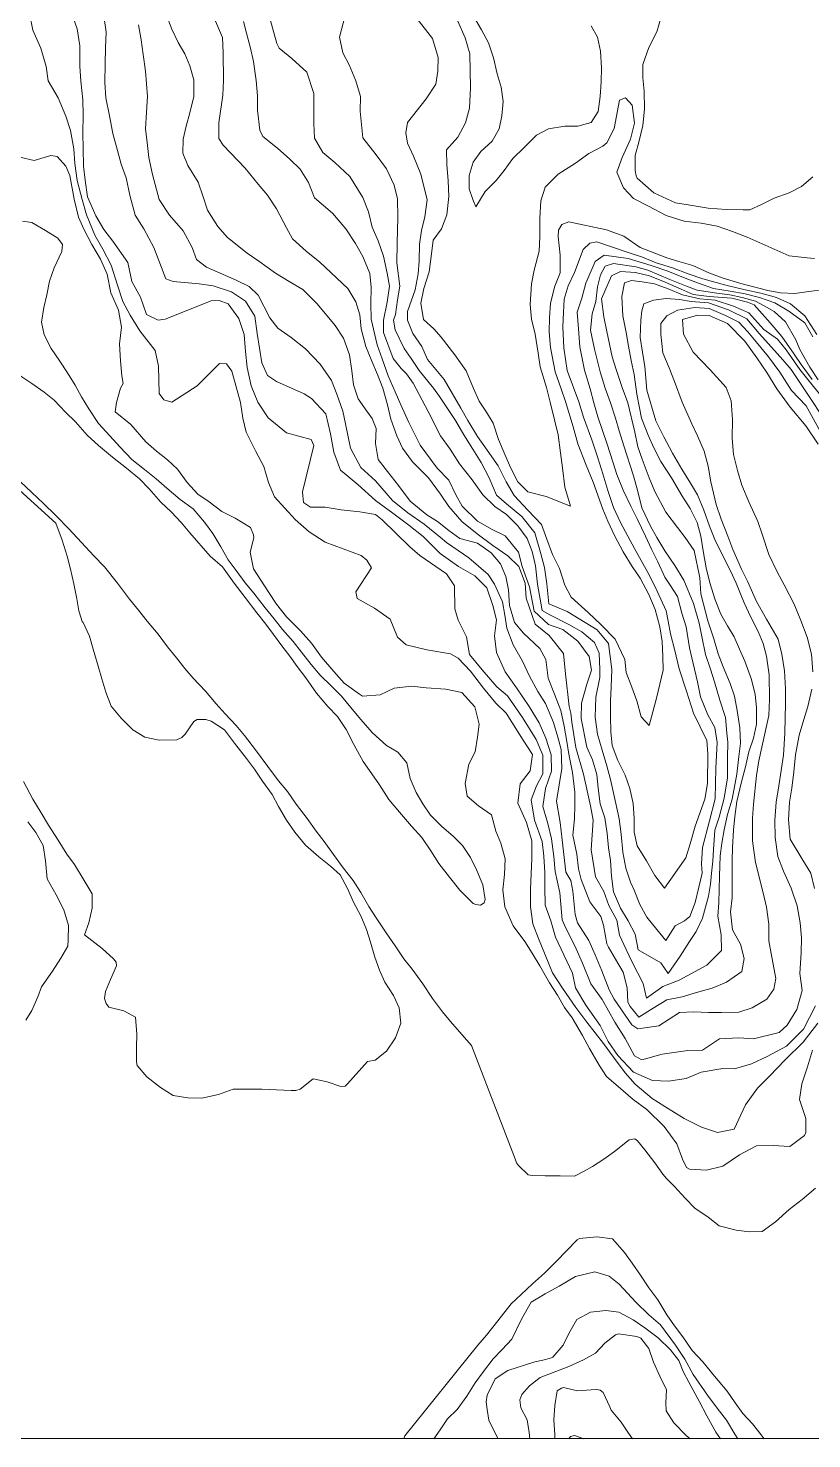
# Model space of a CAD drawing. Header units: millimetres. Extents: x 1101 to 4203, y 1053 to 1744.
# Drawn here: x 2409 to 2532, y 1123.4 to 1344.7 of the extents above; entities that cross this region are included whole.
import ezdxf

# ---------------------------------------------------------------- set-up
doc = ezdxf.new("R2010")
doc.units = ezdxf.units.MM
doc.layers.add('01_Fina', color=7, linetype='Continuous')

msp = doc.modelspace()

# ---------------------------------------------------------------- linework, layer by layer
at = {"layer": '01_Fina', "color": 252, "lineweight": 9, "true_color": 0x939598}
msp.add_lwpolyline([(2210.23, 1123.47), (2949.32, 1123.47), (2948.88, 1741.26), (2209.79, 1741.26), (2210.23, 1123.4)], dxfattribs=at)
at = {"layer": '01_Fina', "color": 252, "linetype": 'Continuous', "lineweight": 9, "true_color": 0x939598}
for points, elevation in [([(2459.04, 1347.65), (2457.89, 1343.26), (2458.4, 1340.79), (2459.42, 1338.89), (2460.45, 1336.39), (2461.18, 1333.96), (2461.13, 1331.64), (2461.55, 1327.44), (2463.62, 1324.79), (2465.28, 1322.61), (2466.47, 1320.03), (2466.99, 1317.87), (2467.02, 1314.96), (2466.95, 1310.96), (2466.89, 1307.88), (2467.36, 1304.18), (2466.98, 1302.03), (2466.68, 1299.76), (2466.36, 1298.85), (2466.65, 1297.34), (2468.04, 1294.41), (2469.13, 1292.86), (2470.41, 1290.99), (2472.63, 1288.19), (2473.58, 1286.88), (2476.09, 1283.1), (2477.39, 1280.88), (2478.83, 1278.61), (2480.11, 1276.54), (2481.4, 1274.13), (2482.55, 1271.43), (2484.1, 1270.04), (2486.51, 1268.07), (2488.52, 1265.53), (2489.45, 1262.44), (2490.08, 1260.09), (2490.4, 1257.48), (2490.72, 1254.37), (2493.62, 1253.15), (2498.33, 1250.3), (2500.09, 1248.16), (2500.6, 1244.06), (2500.5, 1241.31), (2500.42, 1239.13), (2500.39, 1236.69), (2500.46, 1234.3), (2500.67, 1232.14), (2501.58, 1229.79), (2502.69, 1227.5), (2503.45, 1225.4), (2503.98, 1223.07), (2504.14, 1220.7), (2504.12, 1218.53), (2504.59, 1216.43), (2506.05, 1214.05), (2507.39, 1211.78), (2508.9, 1209.77), (2512.21, 1214.51), (2512.9, 1216.71), (2513.7, 1219.47), (2515.22, 1223.71), (2515.65, 1226.17), (2515.69, 1230.86), (2515.53, 1232.92), (2513.42, 1237.23), (2512.32, 1240.69), (2511.21, 1244.16), (2510.53, 1247.05), (2509.84, 1249.64), (2509.44, 1251.66), (2509.13, 1253.26), (2507.73, 1256.38), (2506.53, 1258.83), (2504.19, 1263.06), (2503.12, 1264.97), (2501.99, 1267.11), (2500.88, 1269.47), (2500.02, 1272.13), (2499.22, 1274.75), (2498.42, 1277.27), (2497.47, 1280.08), (2496.19, 1283.65), (2495.46, 1286.03), (2493.64, 1290.99), (2493.11, 1294.53), (2492.93, 1297.83), (2493.03, 1300.08), (2493.13, 1302.16), (2493.77, 1304.24), (2494.77, 1306.36), (2496.11, 1309.95), (2497.18, 1310.92), (2498.28, 1311.14), (2503.34, 1309.42), (2505.44, 1308.75), (2507.56, 1307.83), (2510.13, 1307.06), (2512.58, 1306.15), (2514.92, 1305.37), (2518.53, 1304.34), (2521.55, 1303.62), (2524.01, 1303.12), (2526.46, 1302.42), (2528.65, 1301.45), (2530.92, 1299.52), (2532.78, 1296.63)], 8), ([(2532.96, 1188.6), (2530.63, 1185.59), (2527.75, 1182.79), (2525.44, 1180.33), (2523.48, 1178.39), (2521.59, 1175.81), (2519.84, 1171.97), (2517.23, 1171.43), (2514.68, 1172.27), (2511.97, 1173.63), (2508.96, 1175.5), (2506.94, 1176.78), (2504.27, 1179.04), (2502.73, 1180.83), (2500.89, 1183.25), (2499.31, 1185.38), (2496.7, 1188.75), (2494.95, 1191.07), (2492.86, 1194.11), (2491.33, 1196.5), (2490.15, 1199.31), (2489.14, 1201.9), (2488.25, 1204.19), (2487.86, 1206.85), (2487.85, 1209.59), (2488.07, 1214.42), (2488.09, 1217.22), (2487.22, 1220.07), (2485.85, 1223.08), (2486.24, 1226.15), (2487.8, 1228.16), (2488.16, 1230.72), (2486.7, 1233.01), (2484.06, 1237.21), (2482.42, 1238.77), (2480.5, 1241.12), (2478.43, 1243.8), (2476.52, 1245.84), (2475.29, 1246.51), (2471.6, 1247.13), (2468.35, 1247.96), (2466.99, 1249.16), (2465.84, 1251.97), (2463.37, 1253.7), (2460.65, 1255.23), (2460.44, 1256.23), (2462.93, 1260.03), (2462.16, 1261.2), (2461.27, 1261.97), (2455.64, 1264.06), (2453.15, 1265.65), (2450.93, 1267.6), (2447.7, 1271.13), (2446.76, 1273.41), (2446.04, 1275.89), (2444.69, 1278.37), (2443.26, 1281.27), (2442.72, 1283.48), (2442.37, 1285.93), (2441, 1290.85), (2440.15, 1292), (2439.05, 1292.09), (2435.58, 1288.55), (2431.56, 1285.98), (2430.35, 1286.37), (2429.61, 1287.37), (2429.49, 1291.64), (2428.98, 1294.08), (2426.58, 1297.17), (2425.04, 1299.65), (2423.91, 1301.8), (2423.07, 1304.37), (2422.07, 1307.48), (2420.75, 1309.99), (2419.52, 1312.18), (2418.21, 1315.37), (2417.51, 1317.77), (2416.74, 1320.79), (2416.35, 1323.45), (2416.19, 1325.73), (2415.68, 1328.6), (2414.93, 1330.88), (2413.73, 1333.72), (2412.2, 1336.41), (2411.85, 1338.64), (2411.04, 1341.54), (2409.79, 1344.33), (2409.19, 1347.18)], 16), ([(2532.57, 1191.3), (2530.7, 1187.65), (2528.04, 1185.01), (2524.98, 1183.37), (2522.53, 1182.24), (2519.87, 1181.44), (2518.03, 1181.49), (2514.65, 1180.92), (2512.29, 1179.93), (2509.54, 1179.49), (2507, 1179.59), (2504.01, 1180.89), (2501.54, 1183.5), (2500.07, 1185.73), (2498.8, 1188.25), (2496.52, 1191.41), (2494.92, 1194.13), (2494.43, 1196.43), (2493.07, 1199.32), (2491.8, 1202.06), (2491.05, 1204.62), (2490.18, 1207.1), (2490.12, 1209.87), (2490.13, 1212.24), (2489.97, 1214.8), (2489.7, 1217.1), (2488.51, 1220.41), (2487.98, 1223.65), (2488.79, 1225.81), (2489.78, 1227.71), (2489.77, 1230.65), (2488.76, 1233.08), (2486.6, 1236.52), (2484.26, 1239.93), (2482.59, 1241.35), (2480.3, 1244.01), (2478.28, 1246.41), (2477.81, 1249.18), (2476.52, 1251.81), (2475.98, 1253.61), (2475.93, 1257.21), (2474.69, 1259.07), (2470.52, 1261.97), (2468.94, 1263.3), (2464.6, 1267.55), (2463.56, 1268.39), (2461.06, 1268.82), (2458.15, 1269.1), (2455.62, 1269.51), (2453.34, 1269.54), (2452.23, 1270.28), (2452.1, 1271.95), (2453.86, 1279.19), (2453.43, 1280.17), (2449.56, 1281.19), (2446.7, 1283.53), (2445.05, 1285.99), (2444.02, 1288.54), (2443.42, 1291.46), (2443.16, 1293.95), (2442.91, 1296.63), (2442.07, 1299.1), (2440.44, 1301.44), (2439.02, 1301.93), (2437.77, 1301.92), (2430.52, 1299.01), (2429.46, 1298.87), (2427.58, 1299.76), (2426.67, 1302.47), (2425.3, 1304.91), (2424.68, 1307.9), (2422.3, 1311.25), (2420.93, 1313.06), (2419.65, 1315.24), (2418.37, 1318.19), (2418, 1320.82), (2417.74, 1323.03), (2417.68, 1325.85), (2417.64, 1328.12), (2417.68, 1331.08), (2417.61, 1333.43), (2417.3, 1336.35), (2417.14, 1338.69), (2417.15, 1341.89), (2416.72, 1344.55), (2415.82, 1347.05)], 15), ([(2420.86, 1346.89), (2421.26, 1344.04), (2421.18, 1341.63), (2421.12, 1339.05), (2421.08, 1336.16), (2421.22, 1333.76), (2421.8, 1330.89), (2422.31, 1328.13), (2423.04, 1325.47), (2423.62, 1323.31), (2424.39, 1321.18), (2425, 1318.48), (2425.84, 1315.32), (2427.21, 1313.2), (2428.76, 1310.24), (2430.66, 1305.36), (2431.77, 1304.94), (2435.88, 1304.54), (2438.04, 1304.25), (2440.92, 1303.33), (2443.15, 1301.83), (2444.58, 1299.49), (2444.95, 1296.77), (2445.71, 1292.16), (2446.59, 1290.18), (2448.01, 1289.22), (2452.37, 1287.31), (2453.47, 1286.58), (2455.73, 1284.15), (2456.5, 1281.01), (2456.98, 1278.18), (2458.05, 1275.35), (2460.76, 1273.09), (2463.52, 1270.57), (2466.24, 1268.57), (2468.75, 1266.69), (2471, 1264.91), (2473.69, 1262.27), (2476.58, 1260.21), (2479.14, 1258.78), (2481.01, 1256.87), (2481.97, 1254.13), (2482.54, 1251.85), (2482.22, 1249.36), (2482.55, 1246.72), (2483.9, 1243.71), (2485.67, 1241.17), (2487.64, 1238.28), (2489.22, 1235.68), (2490.26, 1233.32), (2491.12, 1230.68), (2491.16, 1228.12), (2490.23, 1225.41), (2489.81, 1222.59), (2490.56, 1219.89), (2491.15, 1217.53), (2491.54, 1214.76), (2491.74, 1212.41), (2492.45, 1209.04), (2492.81, 1204.81), (2493.45, 1203.41), (2494.83, 1200.75), (2496, 1198.01), (2497.33, 1194.77), (2499.11, 1192.32), (2501.08, 1188.77), (2502.71, 1186.21), (2504.19, 1183.49), (2505.34, 1182.86), (2508.5, 1183.72), (2512.54, 1184.33), (2514.83, 1184.35), (2517.51, 1186.16), (2520.57, 1186.29), (2522.84, 1186.14), (2526.88, 1187.13), (2528.13, 1188.3), (2529.64, 1190.73), (2530.49, 1193.72), (2530.1, 1196.38), (2530.31, 1199.62), (2530.36, 1201.97), (2530.16, 1204.31), (2529.69, 1207.02), (2528.76, 1209.78), (2527.54, 1212.42), (2526.66, 1214.76), (2526.25, 1217.7), (2526.19, 1220.42), (2526.42, 1223.24), (2526.81, 1225.84), (2527.19, 1228.25), (2527.56, 1230.61), (2527.79, 1234.07), (2527.84, 1236.56), (2527.89, 1238.59), (2527.88, 1241.06), (2527.72, 1243.88), (2527.31, 1246.47), (2526.72, 1248.82), (2524.89, 1251.94), (2523.34, 1254.71), (2521.89, 1257.93), (2520.99, 1259.79), (2519.61, 1262.91), (2518.8, 1265), (2517.8, 1267.65), (2517.02, 1269.95), (2516.14, 1273.49), (2515.72, 1275.94), (2515.09, 1278.34), (2514.06, 1280.72), (2513.2, 1282.58), (2511.68, 1285.99), (2510.47, 1289.22), (2509.62, 1291.41), (2508.61, 1293.72), (2508.3, 1296.68), (2508.32, 1298.35), (2509.24, 1299.55), (2510.92, 1300.43), (2513.65, 1300.85), (2515.91, 1300.67), (2518.47, 1299.58), (2520.56, 1298.57), (2521.99, 1297.03), (2523.27, 1295.45), (2525.23, 1293.09), (2526.98, 1290.69), (2528.81, 1287.85), (2531.1, 1285.45), (2533.96, 1280.31)], 14), ([(2430.67, 1346.79), (2431.59, 1344.5), (2432.6, 1342.4), (2433.6, 1340.64), (2434.43, 1338.78), (2435.04, 1336.57), (2435.03, 1333.96), (2434.4, 1331.39), (2433.83, 1329.27), (2433.36, 1327.23), (2433.33, 1325.06), (2434.11, 1323.13), (2435.69, 1320.5), (2436.51, 1318.19), (2437.19, 1316.12), (2438.8, 1313.55), (2440.34, 1311.85), (2443.41, 1309.39), (2445.22, 1308.13), (2447.87, 1306.23), (2450.01, 1304.95), (2452.12, 1303.69), (2454.39, 1301.45), (2457.19, 1298.03), (2458.54, 1296.05), (2459.48, 1293.45), (2459.8, 1290.91), (2460.1, 1288.71), (2460.81, 1286.5), (2462.16, 1284.58), (2462.99, 1283.46), (2463.62, 1281.89), (2463.54, 1279.54), (2463.96, 1277.03), (2465.4, 1275.14), (2467.15, 1272.94), (2468.99, 1270.47), (2471.57, 1268.35), (2473.28, 1267.27), (2475.06, 1265.85), (2476.78, 1264.62), (2479.54, 1263.87), (2481.68, 1262.35), (2483.17, 1260.65), (2483.97, 1258.65), (2484.4, 1256.54), (2484.56, 1254.12), (2485.35, 1251.46), (2486.77, 1249.75), (2489.31, 1247.34), (2490.25, 1245.66), (2490.64, 1242.69), (2491.65, 1240.22), (2492.64, 1237.65), (2493.15, 1235.2), (2493.54, 1232.8), (2493.9, 1230.81), (2494.45, 1227.89), (2494.84, 1224.85), (2494.81, 1222.72), (2494.76, 1220.66), (2494.52, 1218.08), (2495.13, 1215.09), (2495.4, 1212.81), (2495.83, 1211.14), (2497.18, 1207.65), (2498.88, 1205.35), (2499.33, 1203.96), (2499.86, 1201.03), (2500.12, 1200.53), (2501.18, 1198.62), (2502.39, 1196.59), (2503.04, 1194.12), (2503.16, 1191.87), (2503.48, 1191.2), (2504.88, 1189.55), (2507.13, 1190.96), (2509.23, 1192.26), (2511.67, 1192.73), (2513.91, 1193.41), (2516.38, 1194.07), (2518.6, 1195.03), (2521.03, 1196.68), (2521.41, 1198.76), (2520.8, 1201), (2519.58, 1203.26), (2519.26, 1206.04), (2519.5, 1208.26), (2519.53, 1210.8), (2519.53, 1214.11), (2519.58, 1216.15), (2519.73, 1218.89), (2519.92, 1221.02), (2520.26, 1223.37), (2520.96, 1226.46), (2521.61, 1228.82), (2522.14, 1231.13), (2522.83, 1233.28), (2523.35, 1235.5), (2523.32, 1238.11), (2523.13, 1240.17), (2522.52, 1242.52), (2521.47, 1245.35), (2520.64, 1247.24), (2519.83, 1249.19), (2518.79, 1250.91), (2517.75, 1252.77), (2516.83, 1255.01), (2516.01, 1257.65), (2515.4, 1260.02), (2515, 1262.35), (2514.59, 1264.96), (2514.02, 1267.12), (2512.92, 1269.32), (2511.62, 1271.37), (2509.97, 1274.12), (2508.32, 1276.7), (2507.23, 1278.82), (2506.34, 1280.82), (2505.3, 1283.51), (2504.57, 1287.26), (2504.14, 1290.32), (2503.67, 1292.51), (2503.24, 1294.79), (2502.87, 1296.92), (2502.34, 1299.56), (2502.18, 1302.55), (2502.59, 1304.72), (2503.72, 1305.07), (2505.38, 1304.89), (2507.34, 1304.57), (2509.45, 1303.78), (2511.7, 1302.85), (2514.42, 1302.21), (2516.84, 1302.02), (2519.7, 1301.08), (2522.11, 1299.99), (2524.49, 1297.39), (2526.64, 1295.86), (2527.97, 1294.19), (2530.11, 1291.15), (2531.58, 1289.31), (2533.42, 1287.06)], 12), ([(2438.43, 1345.74), (2439.53, 1343.19), (2439.64, 1340.8), (2439.68, 1336.44), (2439.58, 1334.14), (2438.93, 1329.82), (2438.95, 1327.38), (2439.61, 1326.33), (2443.08, 1322.7), (2445.11, 1320.17), (2446.6, 1318.48), (2448.02, 1316.34), (2449.55, 1313.34), (2450.53, 1311.61), (2452.65, 1309.67), (2454.81, 1307.96), (2459.18, 1303.81), (2460.46, 1301.75), (2461.1, 1299.69), (2461.28, 1297.5), (2462.03, 1294.72), (2462.97, 1292.41), (2463.84, 1290.32), (2464.67, 1288.17), (2465.44, 1285.58), (2465.93, 1283.33), (2466.9, 1280.73), (2467.79, 1278.78), (2469.35, 1276.63), (2471.88, 1274.11), (2473.76, 1271.57), (2475.04, 1269.64), (2477.1, 1267.27), (2479.49, 1265.36), (2481.95, 1263.53), (2484.28, 1261.91), (2486.01, 1260.21), (2487.04, 1257.62), (2487.18, 1255.25), (2488.57, 1251.2), (2490.77, 1249.4), (2493.03, 1246.6), (2493.37, 1243.39), (2493.91, 1238.26), (2494.2, 1237.2), (2494.33, 1235.83), (2494.95, 1231.81), (2496.2, 1227.63), (2497.28, 1222.69), (2497.67, 1220.43), (2497.38, 1215.79), (2498.08, 1211.55), (2499.35, 1209.25), (2500.16, 1207.07), (2501.4, 1204.77), (2501.82, 1202.4), (2502.86, 1200.14), (2503.81, 1198.18), (2505.54, 1194.8), (2506.08, 1192.52), (2508.61, 1194.33), (2511.21, 1195.32), (2515.53, 1197.7), (2517.81, 1199.97), (2517.79, 1202.46), (2517.28, 1205.38), (2517.43, 1207.48), (2517.51, 1211.67), (2517.62, 1214.82), (2517.86, 1216.81), (2518.26, 1218.91), (2518.77, 1221.32), (2519.48, 1223.75), (2520.22, 1227.63), (2520.56, 1230.42), (2520.8, 1232.5), (2520.69, 1234.94), (2520.3, 1237.62), (2519.86, 1239.86), (2519.17, 1241.88), (2518.07, 1244.5), (2517.31, 1246.52), (2516.63, 1248.9), (2515.67, 1251.71), (2514.57, 1255.96), (2514.41, 1258.45), (2513.56, 1262.75), (2512.12, 1264.76), (2510.91, 1266.36), (2509.09, 1268.73), (2507.38, 1271.97), (2506.49, 1274.14), (2505.39, 1277.04), (2504.72, 1278.99), (2504.21, 1281.32), (2503.13, 1285.91), (2502.24, 1288.31), (2501.28, 1291.12), (2500.67, 1293.11), (2499.84, 1297.06), (2499.35, 1299.36), (2499.01, 1302.21), (2500.59, 1305.81), (2501.96, 1306.49), (2504.33, 1306.32), (2506.55, 1305.79), (2508.98, 1304.82), (2511.51, 1303.72), (2513.39, 1302.91), (2515.88, 1302.58), (2519.47, 1302.32), (2521.91, 1301.71), (2522.94, 1301.26), (2525.46, 1298.46), (2527.31, 1296.3), (2529.22, 1293.55), (2530.35, 1291.91), (2532.05, 1289.54)], 11), ([(2442.81, 1345.71), (2443.29, 1343.88), (2443.9, 1341.55), (2444.39, 1339.46), (2444.82, 1336.47), (2445, 1334.06), (2445, 1331.8), (2445.37, 1328.66), (2445.85, 1327.67), (2448.17, 1325.86), (2450.11, 1324.11), (2451.73, 1322.55), (2453.03, 1320.47), (2453.99, 1318.06), (2456.78, 1315.63), (2458.9, 1313.21), (2460.41, 1310.87), (2461.57, 1308.85), (2462.67, 1306.2), (2462.86, 1304.05), (2462.8, 1301.42), (2462.84, 1299.02), (2463.78, 1295.01), (2464.59, 1292.79), (2465.55, 1290.13), (2466.6, 1287.63), (2467.5, 1285.56), (2468.77, 1282.79), (2470.57, 1279.26), (2473.22, 1275.65), (2475.02, 1273.78), (2476.13, 1271.49), (2477.15, 1269.71), (2479.56, 1267.35), (2481.82, 1266.04), (2483.91, 1265.02), (2485.97, 1262.49), (2486.53, 1260.23), (2487.72, 1257.06), (2488.45, 1253.22), (2490.68, 1251.13), (2492.96, 1250.36), (2495.29, 1248.53), (2497.06, 1246.09), (2497.41, 1243.98), (2496.69, 1241.79), (2495.85, 1238.79), (2495.82, 1236.37), (2496.68, 1231.89), (2497.6, 1229.91), (2498.26, 1227.6), (2498.5, 1225.47), (2498.77, 1222.98), (2499.55, 1220.81), (2499.9, 1218.37), (2500.1, 1216.11), (2500.39, 1214.1), (2500.59, 1211.65), (2500.89, 1209.19), (2501.97, 1206.61), (2503.18, 1204.63), (2504.29, 1202.56), (2504.76, 1200.09), (2508.33, 1198.05), (2509.44, 1196.39), (2511.35, 1199.1), (2512.81, 1201.38), (2513.84, 1202.95), (2514.87, 1205.09), (2515.78, 1208.53), (2516.09, 1210.4), (2516.26, 1212.12), (2516.45, 1214.03), (2516.59, 1215.86), (2516.77, 1218.88), (2517.44, 1220.91), (2518.27, 1223.89), (2518.75, 1227.05), (2518.79, 1230.21), (2518.82, 1232.66), (2518.69, 1234.1), (2518.44, 1236.55), (2517.58, 1239.25), (2516.71, 1242.12), (2516.12, 1244.14), (2515.3, 1246.41), (2514.77, 1249.25), (2514.32, 1251.34), (2513.44, 1254.43), (2511.94, 1258.1), (2510.5, 1260.37), (2508.94, 1262.69), (2507.69, 1264.79), (2506.7, 1266.53), (2505.34, 1269.44), (2504.71, 1272.01), (2504.03, 1274.43), (2502.5, 1279.16), (2501.77, 1281.52), (2501.18, 1283.47), (2500.43, 1285.89), (2499.58, 1288.2), (2498.81, 1290.77), (2497.89, 1294.29), (2497.26, 1297.28), (2497.55, 1299.83), (2498.12, 1301.77), (2498.39, 1304.11), (2498.86, 1305.96), (2499.6, 1307.31), (2500.89, 1307.73), (2504.41, 1307.25), (2506.27, 1306.73), (2509.7, 1305.25), (2512.35, 1304.2), (2513.99, 1303.55), (2517.11, 1303.09), (2519.16, 1302.82), (2521.09, 1302.44), (2523.17, 1301.84), (2524.53, 1301.1), (2526.1, 1300.22), (2527.87, 1298.61), (2529.49, 1295.79), (2530.1, 1294.25), (2531.68, 1291.49), (2533.02, 1289.5)], 10), ([(2446.72, 1347.19), (2448.07, 1342.28), (2448.44, 1341.54), (2450.41, 1339.88), (2452.77, 1337.74), (2453.84, 1334.41), (2453.88, 1331.87), (2453.86, 1329.69), (2453.99, 1327.42), (2455.29, 1325.15), (2457.16, 1323.59), (2459.5, 1321.4), (2461.55, 1318.09), (2462.42, 1315.85), (2463, 1313.45), (2463.95, 1311.3), (2464.77, 1308.9), (2465.37, 1306.26), (2465.73, 1304.17), (2465.39, 1301.71), (2464.81, 1298.85), (2464.82, 1296.91), (2466.29, 1292.84), (2467.55, 1291.3), (2468.38, 1290.42), (2469.43, 1288.97), (2471.8, 1284.51), (2473.74, 1280.71), (2475.25, 1278.63), (2476.74, 1276.32), (2478.72, 1273.81), (2480.37, 1271.46), (2482.27, 1269.66), (2484.1, 1268.36), (2485.85, 1266.59), (2487.32, 1264.62), (2488.1, 1262.58), (2488.62, 1260.34), (2488.98, 1257.45), (2489.69, 1253.34), (2490.91, 1252.62), (2493.85, 1251.13), (2495.9, 1249.96), (2497.88, 1248.3), (2498.61, 1246.61), (2498.74, 1244.08), (2498.72, 1242.79), (2498.13, 1239.72), (2498, 1236.58), (2498.37, 1233.93), (2499.09, 1231.39), (2499.82, 1228.97), (2500.42, 1226.8), (2501.26, 1223.06), (2501.77, 1220.64), (2502.11, 1218.22), (2502.35, 1215.44), (2502.84, 1212.9), (2503.56, 1210.73), (2504.12, 1209.45), (2505.04, 1207.21), (2506.11, 1205.2), (2507.66, 1203.31), (2509.08, 1201.57), (2510.54, 1203.85), (2512.02, 1204.64), (2512.88, 1205.31), (2513.71, 1207.51), (2514.26, 1209.94), (2514.79, 1212.14), (2514.69, 1213.58), (2514.87, 1216.17), (2515.93, 1220.33), (2516.86, 1223.76), (2516.94, 1228.57), (2517.14, 1232.62), (2516.79, 1234.99), (2515.7, 1236.97), (2514.53, 1239.78), (2514.06, 1242.11), (2513.38, 1244.99), (2512.83, 1247.45), (2512.3, 1250.76), (2511.61, 1252.93), (2510.92, 1255.53), (2509.8, 1257.27), (2508.95, 1258.57), (2507.83, 1260.95), (2506.86, 1262.95), (2505.9, 1265), (2504.67, 1267.6), (2503.63, 1269.67), (2502.39, 1272.22), (2501.4, 1274.65), (2500.76, 1276.65), (2499.9, 1279.39), (2498.44, 1283.71), (2497.82, 1285.9), (2497.21, 1288.11), (2496.35, 1291.04), (2495.59, 1294.67), (2495.39, 1297.49), (2495.19, 1300.11), (2495.94, 1302.33), (2496.54, 1304.69), (2498.02, 1308.05), (2499.4, 1309.04), (2503.2, 1308.56), (2506.78, 1307.44), (2509.43, 1306.54), (2512.15, 1305.43), (2514.22, 1304.68), (2516.6, 1303.81), (2519.17, 1303.4), (2521.53, 1303.01), (2523.82, 1302.41), (2526.19, 1301.58), (2528.4, 1300.27), (2530.89, 1298.43), (2532.14, 1296.24)], 9), ([(2470.08, 1346.14), (2472.5, 1343.05), (2473.36, 1340.08), (2473.34, 1337.93), (2472.98, 1335.87), (2471.48, 1333.57), (2468.57, 1329.89), (2468.29, 1328.22), (2468.57, 1326.62), (2469.52, 1324.57), (2470.64, 1321.76), (2471.63, 1317.74), (2471.27, 1315.09), (2470.77, 1312.94), (2470.45, 1310.79), (2470.37, 1308.14), (2470.23, 1306.13), (2469.77, 1303.62), (2468.57, 1300.24), (2468.57, 1298.85), (2469.4, 1296.76), (2470.82, 1294.73), (2471.71, 1292.7), (2474.3, 1289.57), (2475.62, 1287.32), (2476.92, 1285.06), (2478.04, 1283.15), (2479.56, 1280.59), (2481.05, 1278.49), (2482.8, 1276.03), (2484.05, 1273.5), (2485.32, 1271.35), (2487.45, 1269.05), (2489.57, 1266.82), (2490.44, 1264.51), (2491.31, 1262.09), (2492.42, 1259.91), (2493.27, 1257.27), (2494.24, 1255.41), (2496.93, 1253.03), (2498.97, 1251.07), (2501.14, 1248.81), (2502.66, 1245.64), (2502.87, 1243.6), (2503.74, 1241.29), (2504.54, 1239.13), (2505.25, 1236.63), (2506.5, 1235.3), (2507.61, 1239.56), (2508.66, 1243.98), (2508.64, 1246.09), (2508.53, 1248.46), (2508.15, 1250.74), (2507.41, 1253.47), (2506.42, 1255.83), (2505.05, 1258.38), (2503.82, 1260.24), (2502.38, 1262.53), (2501.06, 1265.09), (2500, 1267.35), (2499.2, 1269.21), (2497.69, 1273.47), (2496.59, 1276.11), (2495.3, 1279.44), (2494.53, 1282.15), (2493.33, 1286.08), (2492.69, 1288.1), (2491.75, 1290.77), (2491, 1294.59), (2490.81, 1297.01), (2490.84, 1299.21), (2490.99, 1301.53), (2491.69, 1304.2), (2492.52, 1306.29), (2492.5, 1309.06), (2492.18, 1312.01), (2492.27, 1312.98), (2492.79, 1313.88), (2493.9, 1314.3), (2499.78, 1313.02), (2502.5, 1312.02), (2505.06, 1310.28), (2509.24, 1308.63), (2511.16, 1308.04), (2513.31, 1307.45), (2515.85, 1306.3), (2517.95, 1305.52), (2520.88, 1304.63), (2525.1, 1303.51), (2527.11, 1303.17), (2529.34, 1303.07), (2531.56, 1303.34), (2533.99, 1303.65)], 7), ([(2532.41, 1308.51), (2531.28, 1308.64), (2528.46, 1308.94), (2521.84, 1311.86), (2519.56, 1312.75), (2517.13, 1313.63), (2514.65, 1314.06), (2511.95, 1314.41), (2509.17, 1315.27), (2506.37, 1316.73), (2504.04, 1317.92), (2502.45, 1319.6), (2501.39, 1322.07), (2502.23, 1324.36), (2503.54, 1327.23), (2504.17, 1329.74), (2503.8, 1332.58), (2502.77, 1333.73), (2501.83, 1333.37), (2500.98, 1328.95), (2499.82, 1326.67), (2499.22, 1326.15), (2497.02, 1325.02), (2494.92, 1323.51), (2492.2, 1321.77), (2490.16, 1319.71), (2489.47, 1317.56), (2489.31, 1314.84), (2489.32, 1311.93), (2489.22, 1309.68), (2488.45, 1306.73), (2488, 1304.55), (2487.81, 1301.33), (2488.04, 1299.01), (2488.58, 1296.68), (2489.04, 1293.67), (2489.39, 1291.55), (2490.35, 1288.29), (2490.96, 1286.01), (2491.68, 1283), (2492.19, 1280.88), (2492.56, 1278.03), (2492.89, 1275.71), (2493.25, 1272.67), (2494.14, 1269.69), (2490.32, 1271.22), (2487.44, 1271.92), (2485.85, 1273.5), (2484.71, 1275.74), (2483.86, 1277.69), (2482.85, 1280.17), (2482.01, 1282.72), (2480.96, 1284.44), (2479.78, 1286.16), (2478.9, 1288.16), (2477.78, 1290.9), (2475.99, 1293.43), (2473.86, 1296.2), (2472.68, 1297.5), (2471.07, 1298.99), (2470.64, 1301.53), (2471.12, 1303.82), (2471.98, 1306.44), (2472.25, 1308.87), (2472.59, 1311.41), (2473.92, 1313.21), (2474.73, 1315.36), (2475.05, 1318.24), (2474.94, 1320.73), (2474.71, 1323.27), (2474.69, 1325.57), (2476.45, 1327.58), (2477.66, 1329.84), (2478.28, 1332.13), (2478.47, 1335.33), (2478.41, 1337.98), (2478.35, 1340.66), (2477.6, 1343.15), (2476.4, 1345.89)], 6), ([(2478.94, 1346.52), (2480.19, 1344.42), (2481.28, 1342.37), (2482.08, 1340.02), (2482.64, 1337.5), (2483.28, 1335.43), (2483.56, 1333.15), (2483.34, 1330.9), (2482.96, 1328.85), (2481.86, 1326.92), (2480.09, 1325.31), (2478.84, 1323.62), (2478.24, 1321.57), (2478.22, 1319.46), (2478.79, 1317.77), (2479.28, 1316.65), (2480.77, 1319.05), (2482.45, 1320.75), (2483.75, 1322.32), (2485.08, 1324.23), (2486.87, 1325.93), (2488.82, 1327.9), (2490.68, 1328.87), (2493.26, 1329.28), (2495.3, 1329.31), (2497.39, 1329.87), (2498.46, 1331.59), (2498.8, 1333.97), (2498.94, 1336.25), (2499, 1338.45), (2498.86, 1341.03), (2498.4, 1343.27), (2497.4, 1345.01)], 6), ([(2508.41, 1346.62), (2507.69, 1344.07), (2506.43, 1341.65), (2505.47, 1338.96), (2505.49, 1336.85), (2505.72, 1334.79), (2505.74, 1331.94), (2505.51, 1329.41), (2504.84, 1326.79), (2504.29, 1324.67), (2504.28, 1322.32), (2504.42, 1321.49), (2504.62, 1321.13), (2507.2, 1318.85), (2510.59, 1317.29), (2512.58, 1316.96), (2515.72, 1316.44), (2518.54, 1316.22), (2521.24, 1316.18), (2522.26, 1316.17), (2524.12, 1317.02), (2526.12, 1317.99), (2528.47, 1318.84), (2530.36, 1319.83), (2532.18, 1321.37)], 5), ([(2426.34, 1345.16), (2426.76, 1342.81), (2427.08, 1340.51), (2427.43, 1337.92), (2427.78, 1333.94), (2427.58, 1331.5), (2427.46, 1328.85), (2427.71, 1326.71), (2427.99, 1324.37), (2428.55, 1321.71), (2429.61, 1317.78), (2431.24, 1315.35), (2433.36, 1312.88), (2434.75, 1310.26), (2435.46, 1308.38), (2437.03, 1307.19), (2441.65, 1305.12), (2443.72, 1304.13), (2445.13, 1302.77), (2446.97, 1299.22), (2448.19, 1297.62), (2450.3, 1296.13), (2452.55, 1294.39), (2454.84, 1291.97), (2456.61, 1289.42), (2457.46, 1287.25), (2458.39, 1284.61), (2458.82, 1282.59), (2459.6, 1278.81), (2461.22, 1275.76), (2463.54, 1273.65), (2466.22, 1270.58), (2468.59, 1268.65), (2471.17, 1266.89), (2473.71, 1264.84), (2474.69, 1263.98), (2478.2, 1261.6), (2481.2, 1258.99), (2482.23, 1257.47), (2483.45, 1254.68), (2483.85, 1252.61), (2484.16, 1250.57), (2485.16, 1247.95), (2486.6, 1245.35), (2487.71, 1243.04), (2489.03, 1240.63), (2490.19, 1238.72), (2491.47, 1235.74), (2492.16, 1233.46), (2492.68, 1231.51), (2492.76, 1228.53), (2491.96, 1223.41), (2492.53, 1220.05), (2492.81, 1217.37), (2493.41, 1212.3), (2494.19, 1210.96), (2494.5, 1209.28), (2494.86, 1205.65), (2495.23, 1204.32), (2497.04, 1201.54), (2498.02, 1199.3), (2499.08, 1196.82), (2500.19, 1193.83), (2500.98, 1192.35), (2503.75, 1188.33), (2504.72, 1187.68), (2508.01, 1188.18), (2511.26, 1190.25), (2513.49, 1190.38), (2515.79, 1190.26), (2517.82, 1190.26), (2520.55, 1190.34), (2522.62, 1191), (2524.96, 1192.37), (2526.06, 1193.95), (2526.38, 1195.61), (2525.64, 1199.54), (2525.26, 1201.53), (2525.25, 1204.14), (2524.9, 1206.8), (2524.39, 1209.03), (2523.15, 1213.78), (2522.69, 1217.22), (2522.69, 1220.75), (2522.84, 1222.93), (2523.34, 1227.42), (2523.71, 1229.74), (2524.14, 1231.89), (2525.24, 1236.87), (2525.35, 1239.38), (2525.32, 1243.25), (2524.89, 1246.14), (2524.37, 1248.16), (2523.59, 1250.02), (2522.41, 1252.26), (2521.4, 1254.55), (2520.11, 1257.62), (2519.26, 1259.57), (2517.89, 1262.22), (2516.81, 1264.46), (2515.94, 1266.53), (2515.04, 1269.08), (2514.08, 1271.48), (2512.97, 1273.32), (2511.6, 1275.47), (2510.16, 1278), (2508.8, 1280.57), (2507.52, 1283.08), (2506.09, 1287.86), (2505.81, 1291.6), (2505.44, 1293.86), (2505.06, 1296.14), (2505.15, 1298.84), (2505.32, 1300.35), (2505.64, 1301.41), (2507.16, 1301.99), (2509.13, 1302.27), (2511.24, 1302.09), (2513.05, 1301.77), (2515.77, 1301.58), (2518.94, 1300.48), (2521.79, 1299.09), (2523.73, 1296.79), (2525.67, 1294.65), (2527.46, 1292.66), (2528.78, 1291.14), (2530.64, 1288.3), (2531.8, 1286.58), (2533.54, 1283.95)], 13), ([(2407.72, 1324.41), (2409.98, 1323.91), (2412.6, 1324.71), (2413.57, 1324.51), (2414.95, 1323.02), (2415.56, 1321.55), (2416.23, 1317.86), (2416.93, 1315.01), (2417.76, 1313.15), (2419.03, 1310.72), (2420.37, 1308.45), (2421.41, 1306.07), (2422.03, 1303.17), (2423.23, 1300.41), (2423.67, 1297.77), (2423.35, 1295.17), (2423.53, 1292.47), (2423.76, 1290.15), (2423.94, 1288.91), (2423.5, 1288.18), (2422.92, 1285.97), (2422.67, 1284.47), (2425.13, 1282.5), (2427.49, 1279.79), (2429.2, 1278.3), (2430.91, 1276.98), (2432.48, 1275.47), (2433.97, 1273.39), (2435.65, 1271.59), (2437.44, 1270.36), (2439.41, 1268.86), (2441.5, 1267.79), (2443.92, 1266.32), (2444.41, 1265.2), (2444.45, 1264.7), (2443.87, 1262.46), (2444.41, 1259.87), (2445.52, 1258.1), (2446.8, 1256.17), (2447.98, 1254.33), (2449.59, 1252.34), (2451.77, 1250.13), (2453.52, 1248.22), (2455.08, 1245.99), (2457.02, 1243.74), (2458.6, 1241.9), (2461.02, 1240.21), (2461.49, 1239.89), (2464.29, 1240.07), (2466.48, 1241.16), (2469.17, 1241.44), (2471.5, 1241.19), (2474.56, 1240.98), (2477.08, 1240.45), (2479.12, 1238.2), (2479.82, 1235.51), (2479.55, 1233.43), (2479.17, 1231.14), (2478.2, 1229.21), (2477.61, 1226.19), (2477.94, 1224.19), (2479.7, 1222.7), (2481.72, 1221.25), (2482.44, 1218.71), (2483.18, 1216.83), (2483.88, 1214.36), (2483.8, 1211.92), (2483.51, 1209.51), (2483.81, 1206.83), (2485.12, 1203.87), (2486.98, 1201.38), (2488.1, 1199.55), (2489.33, 1197.59), (2490.83, 1194.92), (2492.09, 1192.98), (2493.18, 1191.05), (2494.41, 1189.45), (2496.03, 1186.65), (2497.1, 1184.63), (2498.65, 1182.02), (2499.81, 1180.23), (2502.41, 1177.97), (2503.98, 1176.6), (2506.12, 1175.04), (2508.83, 1172.37), (2510.83, 1169.67), (2511.7, 1167.24), (2512.32, 1165.98), (2512.8, 1165.67), (2515.49, 1165.56), (2518.04, 1166.19), (2520.66, 1167.96), (2523.34, 1169.37), (2525.92, 1169.41), (2528.54, 1169.23), (2530.84, 1170.98), (2531.06, 1171.47), (2531.06, 1173.65), (2530.08, 1176.62), (2530.42, 1179.08), (2531.34, 1181.77), (2532.1, 1184.37)], 17), ([(2407.59, 1290.31), (2409.6, 1288.93), (2411.55, 1287.55), (2413.12, 1286.3), (2414.88, 1284.43), (2416.44, 1282.9), (2418.31, 1280.84), (2420.07, 1279.2), (2422.25, 1277.37), (2424.45, 1275.64), (2426.49, 1273.96), (2428.04, 1272.4), (2429.83, 1270.34), (2431.45, 1268.82), (2433.11, 1267.07), (2434.41, 1265.52), (2437.61, 1261.87), (2439.53, 1260.17), (2441.37, 1257.59), (2443.07, 1255.36), (2444.91, 1252.95), (2446.31, 1251.2), (2447.54, 1249.55), (2448.85, 1247.78), (2450.11, 1246.18), (2451.27, 1244.53), (2452.6, 1242.76), (2454.27, 1240.34), (2456.05, 1238.24), (2457.57, 1236.68), (2458.91, 1234.67), (2460.16, 1232.33), (2461.6, 1229.66), (2462.97, 1227.7), (2464.16, 1225.96), (2465.62, 1223.66), (2467.28, 1221.68), (2469.19, 1219.5), (2470.82, 1217.72), (2472.24, 1215.62), (2473.5, 1213.66), (2475.17, 1211.49), (2476.78, 1209.45), (2478.84, 1207.39), (2479.26, 1207.19), (2480.04, 1207.09), (2480.59, 1207.46), (2480.77, 1208), (2480.37, 1210.31), (2479.43, 1212.52), (2478.44, 1214.59), (2477.2, 1216.46), (2475.73, 1217.9), (2473.97, 1219.43), (2472.17, 1221.23), (2470.96, 1222.98), (2469.9, 1224.79), (2469, 1226.98), (2468.46, 1229.45), (2467.04, 1231.08), (2465.28, 1232.17), (2463.08, 1234.12), (2461.21, 1236.27), (2459.69, 1238.12), (2458.22, 1239.87), (2456.61, 1241.43), (2454.85, 1243.18), (2453.45, 1244.83), (2451.92, 1246.77), (2450.61, 1248.44), (2448.93, 1250.36), (2447.62, 1251.99), (2446.25, 1253.73), (2444.43, 1256.03), (2443.1, 1257.68), (2441.66, 1259.62), (2440.42, 1261.27), (2439.29, 1263.3), (2437.99, 1265.42), (2436.73, 1267.19), (2434.94, 1269.25), (2432.89, 1270.75), (2430.81, 1272.5), (2429.14, 1273.95), (2427.27, 1275.46), (2425.32, 1277.03), (2423.41, 1279.02), (2421.84, 1280.74), (2420.09, 1282.64), (2418.56, 1284.93), (2417.4, 1286.84), (2416.42, 1288.65), (2415.22, 1290.59), (2414.01, 1292.43), (2412.64, 1294.41), (2411.55, 1296.58), (2411.13, 1298.55), (2411.51, 1300.87), (2411.94, 1302.85), (2412.37, 1304.98), (2413.11, 1307.05), (2414.33, 1309.65), (2414.45, 1310.75), (2413.69, 1311.71), (2411.74, 1312.95), (2409.62, 1314.18), (2408.14, 1314.38)], 18), ([(2532.99, 1279.41), (2531.04, 1282.3), (2528.63, 1285.22), (2526.52, 1288.07), (2524.94, 1290.65), (2523.38, 1292.97), (2521.49, 1295.55), (2518.76, 1298.35), (2515.9, 1299.61), (2514.08, 1299.64), (2511.73, 1298.97), (2511.89, 1296.67), (2513.37, 1293.83), (2516.06, 1291.09), (2518.58, 1288.29), (2519.36, 1286.2), (2519.54, 1283.3), (2519.48, 1280.37), (2519.7, 1277.81), (2520.33, 1275.26), (2521.04, 1272.96), (2522.14, 1270.36), (2523.52, 1267.29), (2524.21, 1265.27), (2525.28, 1262.1), (2526.57, 1259.41), (2527.66, 1257.33), (2529.23, 1254.33), (2530.29, 1251.73), (2531.25, 1249.16), (2531.98, 1246.45), (2532.15, 1243.7)], 15), ([(2417.57, 1251.45), (2416.99, 1253.27), (2416.68, 1255.16), (2416.19, 1257.53), (2415.7, 1259.81), (2415.13, 1261.86), (2414.36, 1264.38), (2413.4, 1267.02), (2399.17, 1279.87)], 19), ([(2532.58, 1162.73), (2530.5, 1160.94), (2528.47, 1159.35), (2526.31, 1157.44), (2524.23, 1155.93), (2522.22, 1155.88), (2520.13, 1156.14), (2517.47, 1156.82), (2515.73, 1158.19), (2513.66, 1159.57), (2512.14, 1161.15), (2510.39, 1163.04), (2509.76, 1163.67), (2509.21, 1164.24), (2508.61, 1164.93), (2507.35, 1166.69), (2505.79, 1168.75), (2504.67, 1170.13), (2504.22, 1170.44), (2503.33, 1170.31), (2501.03, 1168.49), (2499.36, 1167.26), (2497.59, 1166.13), (2496.29, 1165.39), (2494.76, 1164.62), (2492.53, 1164.65), (2490.18, 1164.67), (2488.1, 1164.7), (2487.51, 1164.83), (2485.99, 1166.29), (2485.64, 1166.68), (2485.5, 1167.17), (2478.58, 1185.08), (2476.73, 1187.21), (2475.31, 1188.84), (2474.05, 1190.39), (2472.49, 1192.47), (2470.96, 1194.77), (2469.3, 1197.09), (2467.98, 1198.71), (2466.63, 1200.75), (2465.21, 1202.78), (2463.65, 1205.12), (2462.47, 1206.89), (2461.22, 1209.08), (2460.03, 1210.97), (2458.47, 1212.98), (2456.93, 1215.03), (2455.47, 1217.11), (2454.23, 1218.72), (2452.81, 1220.7), (2451.09, 1222.97), (2449.72, 1224.91), (2448.34, 1226.59), (2446.64, 1228.86), (2444.73, 1231.46), (2442.98, 1233.74), (2441.68, 1235.27), (2439.95, 1237.09), (2438.52, 1238.7), (2436.87, 1240.69), (2434.95, 1242.7), (2433.6, 1244.23), (2432.29, 1245.91), (2430.92, 1247.61), (2429.42, 1249.59), (2427.72, 1251.67), (2426.37, 1253.37), (2424.95, 1255.12), (2423.04, 1257.61), (2420.99, 1260.17), (2419.33, 1261.9), (2417.39, 1264.01), (2415.4, 1266.12), (2413.37, 1268.23), (2411.4, 1270.15), (2409.62, 1271.85), (2407.8, 1273.56)], 18), ([(2408.28, 1226.51), (2409.79, 1223.72), (2411.09, 1221.59), (2412.25, 1219.63), (2413.73, 1217.29), (2415.08, 1215.12), (2416.31, 1213.49), (2417.8, 1210.99), (2419.1, 1208.86), (2419.09, 1206.61), (2418.54, 1204.32), (2417.9, 1202.44), (2420.64, 1200.32), (2422.42, 1198.68), (2422.87, 1198.18), (2422.88, 1197.59), (2421.93, 1195.42), (2421.17, 1193.56), (2421.04, 1192.47), (2421.29, 1191.69), (2421.71, 1191.09), (2424.05, 1190.51), (2425.86, 1189.52), (2426.11, 1186.86), (2426.01, 1184.83), (2426.01, 1182.55), (2426.12, 1181.94), (2427.64, 1180.19), (2429.82, 1178.53), (2431.79, 1177.24), (2434.11, 1176.88), (2436.31, 1176.83), (2438.88, 1177.41), (2441.18, 1178.24), (2443.58, 1178.25), (2445.71, 1178.23), (2448, 1178.15), (2450.28, 1178.05), (2451.06, 1178.02), (2451.7, 1178.22), (2453.76, 1179.85), (2455.98, 1179.4), (2458.12, 1178.66), (2458.79, 1178.7), (2459.12, 1179.07), (2462.27, 1182.59), (2463.48, 1182.78), (2465.28, 1184.21), (2466.68, 1186.27), (2467.49, 1188.58), (2467.24, 1190.98), (2466.38, 1192.91), (2464.99, 1195.03), (2464.16, 1196.89), (2463.43, 1198.94), (2462.73, 1201.29), (2462.14, 1203.27), (2461.24, 1205.41), (2460.11, 1207.58), (2459.16, 1209.72), (2457.98, 1211.87), (2456.46, 1213.24), (2454.63, 1214.71), (2452.55, 1216.51), (2450.89, 1218.55), (2449.59, 1220.43), (2448.34, 1222.58), (2447.3, 1224.47), (2445.81, 1226.57), (2444.53, 1228.46), (2443.32, 1230.09), (2441.43, 1232.53), (2439.82, 1234.61), (2437.75, 1235.98), (2436.93, 1236.23), (2435.55, 1236.2), (2435.03, 1235.92), (2433.68, 1233.9), (2433.17, 1233.39), (2432.36, 1233.02), (2429.57, 1233.01), (2427.35, 1233.46), (2425.47, 1234.63), (2423.64, 1236.45), (2422.08, 1238.34), (2421.23, 1240.53), (2420.62, 1242.62), (2420, 1244.57), (2419.21, 1247.28), (2418.64, 1249.28), (2417.63, 1251.52)], 19), ([(2532, 1241), (2531.37, 1238.29), (2530.75, 1236.23), (2530.01, 1233.76), (2529.43, 1230.69), (2529.2, 1228.04), (2528.86, 1225.46), (2528.48, 1223.26), (2528.35, 1220.47), (2528.62, 1217.43), (2530.57, 1214.16), (2531.84, 1212.11), (2532.43, 1209.71)], 15), ([(2408.96, 1220.17), (2410.22, 1218.52), (2411.4, 1216.45), (2411.77, 1214.07), (2412, 1211.23), (2413.41, 1208.7), (2414.64, 1206.36), (2415.34, 1203.94), (2415.33, 1201.66), (2415.27, 1200.67), (2414.16, 1198.77), (2412.83, 1196.75), (2411.14, 1194.28), (2410.54, 1192.7), (2409.61, 1190.6), (2408.68, 1189.09)], 18), ([(2468.01, 1123.4), (2468.15, 1123.88), (2479.61, 1138.09), (2480.96, 1139.66), (2482.76, 1141.89), (2484.83, 1144.59), (2486.42, 1146.01), (2488.17, 1147.72), (2490.04, 1149.4), (2491.95, 1151.25), (2493.49, 1152.88), (2495.2, 1154.59), (2495.53, 1154.8), (2498.28, 1155.07), (2500.74, 1154.78), (2502.63, 1152.63), (2503.84, 1150.95), (2505.1, 1149.09), (2506.42, 1147.1), (2507.84, 1145.21), (2509.23, 1142.83), (2510.47, 1141.13), (2511.79, 1139.39), (2513.21, 1137.26), (2514.9, 1135.46), (2516.74, 1133.21), (2518.72, 1130.89), (2520, 1129.02), (2521.19, 1127.37), (2522.7, 1125.74), (2524.06, 1124), (2524.51, 1123.4)], 20), ([(2520.4, 1123.4), (2519.91, 1124.12), (2518.64, 1126.34), (2517.15, 1128.23), (2515.61, 1130.26), (2513.38, 1133.47), (2512.08, 1135.87), (2510.62, 1138.07), (2508.27, 1141.3), (2506.44, 1142.86), (2504.4, 1144.83), (2501.76, 1147.66), (2500.19, 1148.91), (2497.95, 1149.61), (2494.91, 1148.86), (2492.35, 1147.33), (2490.18, 1146.15), (2487.96, 1144.83), (2486.44, 1142.17), (2484.93, 1139.04), (2483.39, 1137.43), (2481.98, 1135.93), (2480.5, 1133.98), (2479.2, 1132.2), (2477.85, 1130.08), (2476.36, 1128.02), (2474.84, 1126.52), (2473.68, 1124.83), (2472.7, 1123.4)], 21), ([(2482.81, 1123.4), (2482.06, 1124.79), (2481.33, 1126.31), (2481.05, 1127.98), (2480.91, 1129.19), (2481.08, 1130.25), (2482.32, 1132.8), (2484.3, 1134.14), (2488.55, 1135.45), (2489.77, 1135.73), (2491, 1136.05), (2491.34, 1136.19), (2492.99, 1138.09), (2493.89, 1139.92), (2495.11, 1142.11), (2497.3, 1143.29), (2499.7, 1143.54), (2501.71, 1143.28), (2503.99, 1142.04), (2505.8, 1140.79), (2507.91, 1139.24), (2509.85, 1137.37), (2511.16, 1135.67), (2511.83, 1133.95), (2512.72, 1132.27), (2514.32, 1129.33), (2515.54, 1127.02), (2516.93, 1124.42), (2517.65, 1123.4)], 22), ([(2487.77, 1123.4), (2487.63, 1124.37), (2487.32, 1126.36), (2486.33, 1128.27), (2486.21, 1129.5), (2486.52, 1130.33), (2487.7, 1131.71), (2489.38, 1133.04), (2493.85, 1134.73), (2496.19, 1135.79), (2498.05, 1136.84), (2499.51, 1138.38), (2501.21, 1139.73), (2501.66, 1139.89), (2504.57, 1139.45), (2505.16, 1139.19), (2506.44, 1137.56), (2507.17, 1135.42), (2508.16, 1133.22), (2509.2, 1131.08), (2509.1, 1129.02), (2509.14, 1127.81), (2510.37, 1125.88), (2512.28, 1123.91), (2512.91, 1123.4)], 23), ([(2491.67, 1123.4), (2491.68, 1124.03), (2491.52, 1126.4), (2491.69, 1128.65), (2492.07, 1130.9), (2492.74, 1131.36), (2493.03, 1131.45), (2495.25, 1130.9), (2497.4, 1131.09), (2498.28, 1131.15), (2498.78, 1131.05), (2499.27, 1130.66), (2500.31, 1128.4), (2500.54, 1127.87), (2502.1, 1126.03), (2503.22, 1124.26), (2503.86, 1123.4)], 24), ([(2493.89, 1123.4), (2494.16, 1123.76), (2494.78, 1123.92), (2496.22, 1123.4)], 25)]:
    msp.add_lwpolyline(points, dxfattribs=dict(at, elevation=elevation))

doc.saveas('drawing.dxf')
